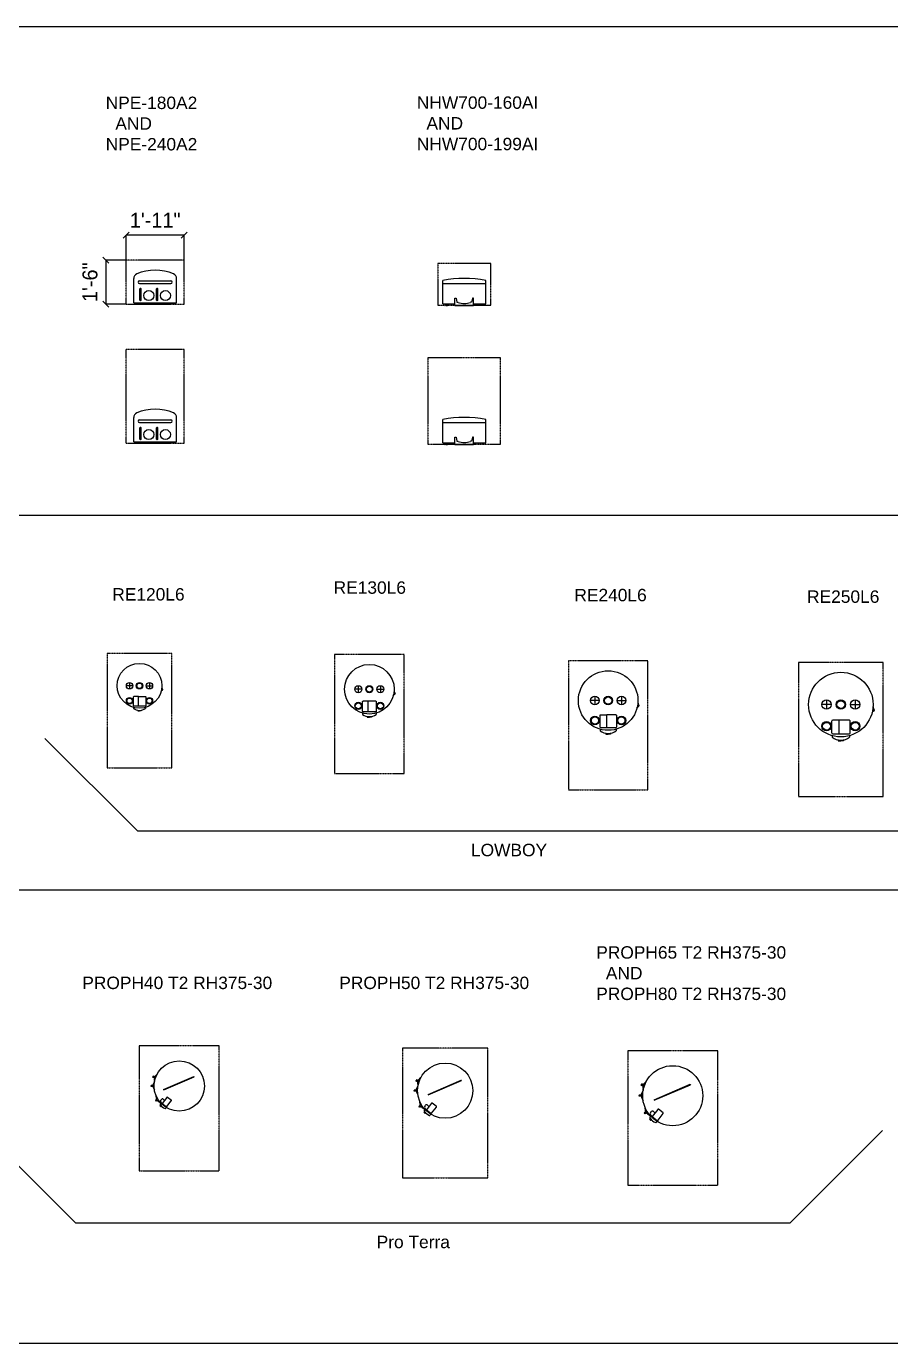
# Model space of a CAD drawing. Header units: inches. Extents: x 2025 to 34930, y -6955 to 4650.
# Drawn here: x 31272 to 31619, y 2214 to 2745 of the extents above; entities that cross this region are included whole.
import ezdxf

# ---------------------------------------------------------------- set-up
doc = ezdxf.new("R2010")
doc.units = ezdxf.units.IN
doc.header["$MEASUREMENT"] = 0
doc.linetypes.add('CENTER', pattern=[0.6, 0.375, -0.075, 0.075, -0.075])
doc.layers.get('DEFPOINTS').update_dxf_attribs({"color": 104})
doc.layers.add('M-HVAC-EXHS-DUCT', color=3, linetype='Continuous', lineweight=50)
doc.styles.add('BOO', font='GOTHIC.TTF', dxfattribs={"height": 6})
doc.styles.add('style1', font='arial.ttf', dxfattribs={"height": 5})
doc.dimstyles.new('MECH-DIM', dxfattribs={"dimscale": 12, "dimtxt": 6, "dimasz": 0.2, "dimexe": 0, "dimexo": 0, "dimgap": 0, "dimtad": 0, "dimdec": 0, "dimzin": 3, "dimdsep": 46, "dimlunit": 4, "dimtxsty": 'BOO', "dimblk1": 'OBLIQUE', "dimblk2": 'OBLIQUE', "dimsah": 1, "dimcen": 0, "dimclrd": 45, "dimclre": 45, "dimclrt": 256, "dimazin": 0, "dimtfac": 1, "dimtdec": 0, "dimtix": 1, "dimtmove": 0, "dimatfit": 0, "dimfxl": 1, "dimtvp": 1, "dimfrac": 2, "dimtolj": 1, "dimtzin": 0, "dimarcsym": 2})

# ---------------------------------------------------------------- blocks, each defined once
blk = doc.blocks.new('NPE-180A2 in')
at = {"linetype": 'CENTER'}
for p, q in [((3392.73, 153.05), (3392.73, 170.75)), ((3416.03, 170.75), (3392.73, 170.75)), ((3416.03, 153.05), (3416.03, 170.75)), ((3392.73, 153.05), (3416.03, 153.05))]:
    blk.add_line(p, q, dxfattribs=at)
for p, q in [((3395.73, 153.55), (3395.73, 163.39)), ((3398.03, 162.43), (3410.73, 162.43)), ((3398.03, 161.43), (3410.73, 161.43)), ((3413.03, 153.55), (3413.03, 163.39)), ((3398.23, 154.68), (3398.23, 159.19)), ((3398.73, 154.68), (3398.73, 159.19)), ((3404.93, 154.68), (3404.93, 159.19)), ((3405.43, 154.68), (3405.43, 159.19)), ((3395.73, 153.55), (3413.03, 153.55)), ((3396.43, 153.15), (3396.43, 153.55)), ((3396.43, 153.15), (3398.03, 153.15)), ((3398.03, 153.15), (3398.03, 153.55)), ((3410.73, 153.15), (3410.73, 153.55)), ((3412.33, 153.15), (3410.73, 153.15)), ((3412.33, 153.15), (3412.33, 153.55))]:
    blk.add_line(p, q)
for centre in [(3401.83, 156.55), (3408.53, 156.55)]:
    blk.add_circle(centre, 2)
for centre, radius, start, end in [((3397.73, 163.39), 2, 113.1154, 180), ((3404.38, 147.81), 18.94, 66.8846, 113.1154), ((3411.03, 163.39), 2, 0, 66.8846), ((3398.03, 161.93), 0.5, 90, 270), ((3398.48, 159.19), 0.25, 0, 180), ((3405.18, 159.19), 0.25, 0, 180), ((3410.73, 161.93), 0.5, 270, 90), ((3398.48, 154.68), 0.25, 180, 0), ((3405.18, 154.68), 0.25, 180, 0)]:
    blk.add_arc(centre, radius, start, end)
blk = doc.blocks.new('NPE-180A2 out')
at = {"linetype": 'CENTER'}
for p, q in [((3392.73, 97.05), (3392.73, 134.75)), ((3416.03, 134.75), (3392.73, 134.75)), ((3416.03, 97.05), (3416.03, 134.75)), ((3392.73, 97.05), (3416.03, 97.05))]:
    blk.add_line(p, q, dxfattribs=at)
for p, q in [((3395.73, 97.55), (3395.73, 107.39)), ((3398.03, 106.43), (3410.73, 106.43)), ((3413.03, 97.55), (3413.03, 107.39)), ((3398.03, 105.43), (3410.73, 105.43)), ((3398.23, 98.68), (3398.23, 103.19)), ((3398.73, 98.68), (3398.73, 103.19)), ((3404.93, 98.68), (3404.93, 103.19)), ((3405.43, 98.68), (3405.43, 103.19)), ((3395.73, 97.55), (3413.03, 97.55)), ((3396.43, 97.15), (3396.43, 97.55)), ((3396.43, 97.15), (3398.03, 97.15)), ((3398.03, 97.15), (3398.03, 97.55)), ((3410.73, 97.15), (3410.73, 97.55)), ((3412.33, 97.15), (3410.73, 97.15)), ((3412.33, 97.15), (3412.33, 97.55))]:
    blk.add_line(p, q)
for centre in [(3401.83, 100.55), (3408.53, 100.55)]:
    blk.add_circle(centre, 2)
for centre, radius, start, end in [((3397.73, 107.39), 2, 113.1154, 180), ((3404.38, 91.81), 18.94, 66.8846, 113.1154), ((3398.03, 105.93), 0.5, 90, 270), ((3410.73, 105.93), 0.5, 270, 90), ((3411.03, 107.39), 2, 0, 66.8846), ((3398.48, 103.19), 0.25, 0, 180), ((3405.18, 103.19), 0.25, 0, 180), ((3398.48, 98.68), 0.25, 180, 0), ((3405.18, 98.68), 0.25, 180, 0)]:
    blk.add_arc(centre, radius, start, end)
blk = doc.blocks.new('NHW700-160AI in')
at = {"linetype": 'CENTER'}
for p, q in [((3518.18, 169.45), (3518.18, 152.65)), ((3539.48, 169.45), (3518.18, 169.45)), ((3539.48, 152.65), (3539.48, 169.45)), ((3518.18, 152.65), (3539.48, 152.65))]:
    blk.add_line(p, q, dxfattribs=at)
for p, q in [((3520.18, 153.15), (3520.18, 162.6)), ((3537.48, 161.31), (3520.18, 161.31)), ((3537.48, 153.15), (3537.48, 162.6)), ((3525.08, 152.55), (3525.08, 155.45)), ((3525.08, 155.45), (3525.59, 155.45)), ((3525.59, 155.45), (3525.85, 153.81)), ((3532.08, 155.45), (3531.81, 153.81)), ((3532.58, 155.45), (3532.08, 155.45)), ((3532.58, 152.55), (3532.58, 155.45)), ((3520.18, 153.15), (3525.08, 153.15)), ((3520.98, 153.15), (3520.98, 152.57)), ((3520.98, 152.57), (3521.18, 152.57)), ((3521.18, 153.15), (3521.18, 152.57)), ((3521.55, 153.15), (3521.55, 152.57)), ((3521.55, 152.57), (3521.75, 152.57)), ((3521.75, 153.15), (3521.75, 152.57)), ((3522.05, 153.15), (3522.05, 152.57)), ((3522.05, 152.57), (3522.25, 152.57)), ((3522.25, 153.15), (3522.25, 152.57)), ((3525.08, 152.55), (3532.58, 152.55)), ((3525.85, 153.81), (3526.34, 153.81)), ((3531.81, 153.81), (3531.32, 153.81)), ((3532.58, 153.15), (3537.48, 153.15)), ((3532.94, 153.15), (3532.94, 152.57)), ((3533.14, 152.57), (3532.94, 152.57)), ((3533.14, 153.15), (3533.14, 152.57)), ((3535.91, 153.15), (3535.91, 152.57)), ((3536.11, 152.57), (3535.91, 152.57)), ((3536.11, 153.15), (3536.11, 152.57))]:
    blk.add_line(p, q)
for centre, radius, start, end in [((3528.83, 118.93), 44.52, 78.7966, 101.2034), ((3528.83, 159.89), 6.58, 247.7531, 292.2469)]:
    blk.add_arc(centre, radius, start, end)
blk = doc.blocks.new('NHW700-160AI out')
at = {"linetype": 'CENTER'}
for p, q in [((3514.18, 131.45), (3514.18, 96.65)), ((3543.48, 131.45), (3514.18, 131.45)), ((3543.48, 96.65), (3543.48, 131.45)), ((3514.18, 96.65), (3543.48, 96.65))]:
    blk.add_line(p, q, dxfattribs=at)
for p, q in [((3520.18, 97.15), (3520.18, 106.6)), ((3537.48, 97.15), (3537.48, 106.6)), ((3537.48, 105.31), (3520.18, 105.31)), ((3520.18, 97.15), (3525.08, 97.15)), ((3520.98, 97.15), (3520.98, 96.57)), ((3520.98, 96.57), (3521.18, 96.57)), ((3521.18, 97.15), (3521.18, 96.57)), ((3521.55, 97.15), (3521.55, 96.57)), ((3521.55, 96.57), (3521.75, 96.57)), ((3521.75, 97.15), (3521.75, 96.57)), ((3522.05, 97.15), (3522.05, 96.57)), ((3522.05, 96.57), (3522.25, 96.57)), ((3522.25, 97.15), (3522.25, 96.57)), ((3525.08, 96.55), (3525.08, 99.45)), ((3525.08, 99.45), (3525.59, 99.45)), ((3525.08, 96.55), (3532.58, 96.55)), ((3525.59, 99.45), (3525.85, 97.81)), ((3525.85, 97.81), (3526.34, 97.81)), ((3531.81, 97.81), (3531.32, 97.81)), ((3532.08, 99.45), (3531.81, 97.81)), ((3532.58, 99.45), (3532.08, 99.45)), ((3532.58, 96.55), (3532.58, 99.45)), ((3532.58, 97.15), (3537.48, 97.15)), ((3532.94, 97.15), (3532.94, 96.57)), ((3533.14, 96.57), (3532.94, 96.57)), ((3533.14, 97.15), (3533.14, 96.57)), ((3535.91, 97.15), (3535.91, 96.57)), ((3536.11, 96.57), (3535.91, 96.57)), ((3536.11, 97.15), (3536.11, 96.57))]:
    blk.add_line(p, q)
for centre, radius, start, end in [((3528.83, 62.93), 44.52, 78.7966, 101.2034), ((3528.83, 103.89), 6.58, 247.7531, 292.2469)]:
    blk.add_arc(centre, radius, start, end)
blk = doc.blocks.new('RE120L6')
at = {"linetype": 'CENTER'}
for p, q in [((3411.07, 12.31), (3385.07, 12.31)), ((3385.07, 12.31), (3385.07, -33.69)), ((3411.07, -33.69), (3411.07, 12.31)), ((3385.07, -33.69), (3411.07, -33.69))]:
    blk.add_line(p, q, dxfattribs=at)
for p, q in [((3394.07, 0.41), (3394.07, -0.6)), ((3402.07, 0.41), (3402.07, -0.6)), ((3393.98, -0.69), (3392.97, -0.69)), ((3394.07, -0.78), (3394.07, -1.79)), ((3395.17, -0.69), (3394.16, -0.69)), ((3400.97, -0.69), (3401.98, -0.69)), ((3402.07, -0.78), (3402.07, -1.79)), ((3402.16, -0.69), (3403.17, -0.69)), ((3406.77, -3), (3407.11, -2.46)), ((3407.06, -1.19), (3407.19, -2.08)), ((3407.11, -2.46), (3407.26, -2.49)), ((3407.19, -2.08), (3407.12, -2.46)), ((3407.19, -2.08), (3407.34, -2.11)), ((3407.25, -2.54), (3407.34, -2.45)), ((3407.26, -2.49), (3407.25, -2.54)), ((3407.34, -2.11), (3407.26, -2.51)), ((3407.34, -2.11), (3407.35, -2.06)), ((3407.34, -2.45), (3407.37, -2.31)), ((3407.35, -2.06), (3407.4, -2.18)), ((3407.36, -2.34), (3407.42, -2.34)), ((3407.4, -2.18), (3407.37, -2.31)), ((3407.37, -2.29), (3407.42, -2.31)), ((3407.42, -2.34), (3407.42, -2.31)), ((3395.62, -9.35), (3395.62, -9.82)), ((3397.34, -10.56), (3397.34, -10.81)), ((3398.8, -10.56), (3398.8, -10.81)), ((3400.52, -9.35), (3400.52, -9.82)), ((3397.34, -10.81), (3398.07, -10.81)), ((3398.8, -10.81), (3398.07, -10.81))]:
    blk.add_line(p, q)
for points in [[(3397.63, -5.07), (3395.81, -5.07, 0.414214), (3395.51, -5.37), (3395.51, -8.51, 0.414214), (3395.81, -8.81), (3397.63, -8.81)], [(3397.63, -4.94), (3400.29, -4.94, -0.414214), (3400.59, -5.24), (3400.59, -8.64, -0.414214), (3400.29, -8.94), (3397.63, -8.94)]]:
    blk.add_lwpolyline(points, format="xyb", close=True)
for centre, radius in [((3398.07, -0.69), 9), ((3394.07, -0.69), 1.29), ((3398.07, -0.69), 1.29), ((3398.07, -0.69), 1.08), ((3402.07, -0.69), 1.29), ((3394.07, -0.69), 0.146), ((3402.07, -0.69), 0.146), ((3394.07, -6.73), 1.29), ((3394.07, -6.73), 1.08), ((3402.07, -6.73), 1.29), ((3402.07, -6.73), 1.08)]:
    blk.add_circle(centre, radius)
blk.add_arc((3398.07, -6.46), 4.16, 233.8824, 306.1176)
blk = doc.blocks.new('RE130L6')
at = {"linetype": 'CENTER'}
for p, q in [((3504.61, 11.93), (3476.61, 11.93)), ((3476.61, 11.93), (3476.61, -36.07)), ((3504.61, -36.07), (3504.61, 11.93)), ((3476.61, -36.07), (3504.61, -36.07))]:
    blk.add_line(p, q, dxfattribs=at)
for p, q in [((3486.06, -2.07), (3484.94, -2.07)), ((3486.16, -0.85), (3486.16, -1.97)), ((3486.16, -2.17), (3486.16, -3.29)), ((3487.38, -2.07), (3486.26, -2.07)), ((3493.83, -2.07), (3494.95, -2.07)), ((3495.05, -0.85), (3495.05, -1.97)), ((3495.05, -2.17), (3495.05, -3.29)), ((3495.15, -2.07), (3496.27, -2.07)), ((3500.27, -4.64), (3500.65, -4.03)), ((3500.59, -2.62), (3500.74, -3.62)), ((3500.65, -4.03), (3500.82, -4.07)), ((3500.74, -3.62), (3500.66, -4.03)), ((3500.74, -3.62), (3500.91, -3.65)), ((3500.91, -3.65), (3500.81, -4.09)), ((3500.81, -4.12), (3500.9, -4.03)), ((3500.82, -4.07), (3500.81, -4.12)), ((3500.9, -4.03), (3500.93, -3.87)), ((3500.91, -3.65), (3500.92, -3.59)), ((3500.92, -3.59), (3500.97, -3.72)), ((3500.97, -3.72), (3500.93, -3.87)), ((3500.93, -3.9), (3500.99, -3.91)), ((3500.94, -3.85), (3501, -3.86)), ((3500.99, -3.91), (3501, -3.86)), ((3487.88, -11.69), (3487.88, -12.21)), ((3489.8, -13.03), (3489.8, -13.31)), ((3489.8, -13.31), (3490.61, -13.31)), ((3491.42, -13.31), (3490.61, -13.31)), ((3491.42, -13.03), (3491.42, -13.31)), ((3493.33, -11.69), (3493.33, -12.21))]:
    blk.add_line(p, q)
for points in [[(3490.12, -6.93), (3488.09, -6.93, 0.414214), (3487.76, -7.26), (3487.76, -10.75, 0.414214), (3488.09, -11.08), (3490.12, -11.08)], [(3490.12, -6.79), (3493.07, -6.79, -0.414214), (3493.4, -7.13), (3493.4, -10.9, -0.414214), (3493.07, -11.24), (3490.12, -11.24)]]:
    blk.add_lwpolyline(points, format="xyb", close=True)
for centre, radius in [((3490.61, -2.07), 10), ((3486.16, -2.07), 1.43), ((3486.16, -2.07), 0.163), ((3490.61, -2.07), 1.43), ((3490.61, -2.07), 1.2), ((3495.05, -2.07), 1.43), ((3495.05, -2.07), 0.163), ((3486.16, -8.77), 1.43), ((3486.16, -8.77), 1.2), ((3495.05, -8.77), 1.43), ((3495.05, -8.77), 1.2)]:
    blk.add_circle(centre, radius)
blk.add_arc((3490.61, -8.48), 4.62, 233.8824, 306.1176)
blk = doc.blocks.new('RE240L6')
at = {"linetype": 'CENTER'}
for p, q in [((3602.77, 9.37), (3570.77, 9.37)), ((3570.77, 9.37), (3570.77, -42.63)), ((3602.77, -42.63), (3602.77, 9.37)), ((3570.77, -42.63), (3602.77, -42.63))]:
    blk.add_line(p, q, dxfattribs=at)
for p, q in [((3581.44, -5.16), (3581.44, -6.51)), ((3592.1, -5.16), (3592.1, -6.51)), ((3581.32, -6.63), (3579.97, -6.63)), ((3581.44, -6.75), (3581.44, -8.1)), ((3582.9, -6.63), (3581.56, -6.63)), ((3590.64, -6.63), (3591.98, -6.63)), ((3592.1, -6.75), (3592.1, -8.1)), ((3592.23, -6.63), (3593.57, -6.63)), ((3598.37, -9.71), (3598.82, -8.98)), ((3598.75, -7.29), (3598.93, -8.49)), ((3598.82, -8.98), (3599.02, -9.03)), ((3598.93, -8.49), (3598.83, -8.98)), ((3598.93, -8.49), (3599.13, -8.53)), ((3599.01, -9.09), (3599.12, -8.98)), ((3599.02, -9.03), (3599.01, -9.09)), ((3599.13, -8.53), (3599.02, -9.06)), ((3599.12, -8.98), (3599.17, -8.79)), ((3599.13, -8.53), (3599.14, -8.46)), ((3599.14, -8.46), (3599.2, -8.61)), ((3599.16, -8.82), (3599.23, -8.83)), ((3599.2, -8.61), (3599.17, -8.79)), ((3599.17, -8.77), (3599.24, -8.78)), ((3599.23, -8.83), (3599.24, -8.78)), ((3583.5, -18.18), (3583.5, -18.8)), ((3585.8, -19.78), (3585.8, -20.12)), ((3585.8, -20.12), (3586.77, -20.12)), ((3587.74, -20.12), (3586.77, -20.12)), ((3587.74, -19.78), (3587.74, -20.12)), ((3590.04, -18.18), (3590.04, -18.8))]:
    blk.add_line(p, q)
for points in [[(3586.19, -12.46), (3583.75, -12.46, 0.414214), (3583.35, -12.86), (3583.35, -17.05, 0.414214), (3583.75, -17.45), (3586.19, -17.45)], [(3586.19, -12.3), (3589.73, -12.3, -0.414214), (3590.13, -12.7), (3590.13, -17.23, -0.414214), (3589.73, -17.63), (3586.19, -17.63)]]:
    blk.add_lwpolyline(points, format="xyb", close=True)
for centre, radius in [((3586.77, -6.63), 12), ((3581.44, -6.63), 1.72), ((3586.77, -6.63), 1.72), ((3586.77, -6.63), 1.44), ((3592.1, -6.63), 1.72), ((3581.44, -6.63), 0.195), ((3592.1, -6.63), 0.195), ((3581.44, -14.68), 1.72), ((3581.44, -14.68), 1.44), ((3592.1, -14.68), 1.72), ((3592.1, -14.68), 1.44)]:
    blk.add_circle(centre, radius)
blk.add_arc((3586.77, -14.32), 5.54, 233.8824, 306.1176)
blk = doc.blocks.new('RE250L6')
at = {"linetype": 'CENTER'}
for p, q in [((3697.45, 8.74), (3663.45, 8.74)), ((3663.45, 8.74), (3663.45, -45.26)), ((3697.45, -45.26), (3697.45, 8.74)), ((3663.45, -45.26), (3697.45, -45.26))]:
    blk.add_line(p, q, dxfattribs=at)
for p, q in [((3674.55, -8.26), (3673.09, -8.26)), ((3674.68, -6.67), (3674.68, -8.13)), ((3674.68, -8.39), (3674.68, -9.85)), ((3676.27, -8.26), (3674.81, -8.26)), ((3684.64, -8.26), (3686.1, -8.26)), ((3686.23, -6.67), (3686.23, -8.13)), ((3686.23, -8.39), (3686.23, -9.85)), ((3686.36, -8.26), (3687.82, -8.26)), ((3693.43, -8.98), (3693.62, -10.28)), ((3693.62, -10.28), (3693.52, -10.81)), ((3693.62, -10.28), (3693.84, -10.32)), ((3693.84, -10.32), (3693.72, -10.9)), ((3693.84, -10.32), (3693.86, -10.24)), ((3693.84, -10.81), (3693.88, -10.61)), ((3693.86, -10.24), (3693.92, -10.41)), ((3693.92, -10.41), (3693.88, -10.61)), ((3693.89, -10.58), (3693.96, -10.6)), ((3693.95, -10.65), (3693.96, -10.6)), ((3693.02, -11.6), (3693.51, -10.81)), ((3693.51, -10.81), (3693.73, -10.86)), ((3693.71, -10.93), (3693.84, -10.81)), ((3693.73, -10.86), (3693.71, -10.93)), ((3693.87, -10.64), (3693.95, -10.65)), ((3676.92, -20.77), (3676.92, -21.45)), ((3683.99, -20.77), (3683.99, -21.45)), ((3679.4, -22.51), (3679.4, -22.87)), ((3679.4, -22.87), (3680.45, -22.87)), ((3681.51, -22.87), (3680.45, -22.87)), ((3681.51, -22.51), (3681.51, -22.87))]:
    blk.add_line(p, q)
for points in [[(3679.82, -14.59), (3677.18, -14.59, 0.414214), (3676.75, -15.02), (3676.75, -19.55, 0.414214), (3677.18, -19.98), (3679.82, -19.98)], [(3679.82, -14.41), (3683.66, -14.41, -0.414214), (3684.09, -14.84), (3684.09, -19.75, -0.414214), (3683.66, -20.18), (3679.82, -20.18)]]:
    blk.add_lwpolyline(points, format="xyb", close=True)
for centre, radius in [((3680.45, -8.26), 13), ((3674.68, -8.26), 1.86), ((3674.68, -8.26), 0.211), ((3680.45, -8.26), 1.86), ((3680.45, -8.26), 1.56), ((3686.23, -8.26), 1.86), ((3686.23, -8.26), 0.211), ((3674.68, -16.98), 1.86), ((3674.68, -16.98), 1.56), ((3686.23, -16.98), 1.86), ((3686.23, -16.98), 1.56)]:
    blk.add_circle(centre, radius)
blk.add_arc((3680.45, -16.6), 6, 233.8824, 306.1176)
blk = doc.blocks.new('PROPH40 T2 RH375-30')
at = {"linetype": 'CENTER'}
for p, q in [((3397.96, -145.81), (3397.96, -196.06)), ((3430.21, -145.81), (3397.96, -145.81)), ((3430.21, -196.06), (3430.21, -145.81)), ((3397.96, -196.06), (3430.21, -196.06))]:
    blk.add_line(p, q, dxfattribs=at)
for p, q in [((3403.42, -158.42), (3403.5, -158.21)), ((3403.64, -158.54), (3403.42, -158.42)), ((3403.57, -158), (3403.5, -158.21)), ((3403.82, -158.05), (3403.57, -158)), ((3403.64, -158.54), (3403.73, -158.29)), ((3403.69, -158.55), (3403.64, -158.54)), ((3403.69, -158.55), (3403.77, -158.31)), ((3403.75, -158.54), (3403.7, -158.52)), ((3403.82, -158.05), (3403.73, -158.29)), ((3403.74, -158.57), (3403.83, -158.33)), ((3404.1, -158.7), (3403.74, -158.57)), ((3403.86, -158.06), (3403.77, -158.31)), ((3403.86, -158.06), (3403.82, -158.05)), ((3403.91, -158.08), (3403.83, -158.33)), ((3403.9, -158.12), (3403.85, -158.1)), ((3404.27, -158.21), (3403.91, -158.08)), ((3404.17, -158.49), (3403.97, -159.06)), ((3403.97, -159.06), (3404.1, -160.16)), ((3404.17, -158.49), (3404.37, -157.92)), ((3404.37, -157.92), (3405.16, -157.15)), ((3407.79, -163.28), (3419.98, -158.06)), ((3407.81, -163.33), (3420, -158.1)), ((3407.85, -163.42), (3420.04, -158.19)), ((3407.88, -163.48), (3420.06, -158.25)), ((3419.98, -158.06), (3420.06, -158.25)), ((3402.73, -161.91), (3402.67, -161.91)), ((3402.67, -161.91), (3402.67, -161.93)), ((3402.67, -161.95), (3402.67, -161.93)), ((3402.73, -161.95), (3402.67, -161.95)), ((3403.4, -161.73), (3402.73, -161.73)), ((3402.73, -161.73), (3402.73, -161.93)), ((3402.73, -161.83), (3403.13, -161.83)), ((3402.73, -162.13), (3402.73, -161.93)), ((3403.13, -162.03), (3402.73, -162.03)), ((3403.4, -162.13), (3402.73, -162.13)), ((3403.13, -161.83), (3403.13, -162.03)), ((3403.4, -161.81), (3403.4, -161.73)), ((3403.6, -161.81), (3403.4, -161.81)), ((3403.4, -161.81), (3403.4, -162.05)), ((3403.6, -162.05), (3403.4, -162.05)), ((3403.4, -162.05), (3403.4, -162.13)), ((3403.6, -161.33), (3404.09, -160.34)), ((3403.6, -161.93), (3403.6, -161.33)), ((3403.6, -161.93), (3403.6, -162.54)), ((3403.6, -162.54), (3404.09, -163.52)), ((3407.79, -163.28), (3407.88, -163.48)), ((3404.66, -167.53), (3404.47, -167.69)), ((3404.47, -167.69), (3404.59, -167.88)), ((3404.71, -168.07), (3404.59, -167.88)), ((3404.7, -167.5), (3404.66, -167.53)), ((3404.66, -167.53), (3404.8, -167.75)), ((3404.7, -167.5), (3404.84, -167.72)), ((3404.94, -167.97), (3404.71, -168.07)), ((3404.76, -167.5), (3404.72, -167.53)), ((3405.07, -167.27), (3404.74, -167.47)), ((3404.74, -167.47), (3404.88, -167.69)), ((3404.9, -167.01), (3404.78, -165.92)), ((3404.94, -167.97), (3404.8, -167.75)), ((3404.98, -167.94), (3404.84, -167.72)), ((3405.02, -167.91), (3404.88, -167.69)), ((3405.23, -167.52), (3404.9, -167.01)), ((3404.98, -167.94), (3404.94, -167.97)), ((3405, -167.88), (3404.96, -167.91)), ((3405.35, -167.71), (3405.02, -167.91)), ((3405.23, -167.52), (3405.55, -168.03)), ((3405.55, -168.03), (3406.44, -168.57)), ((3406.32, -169.8), (3406.25, -169.87)), ((3406.56, -170.02), (3406.32, -169.8)), ((3406.61, -168.76), (3406.38, -169.27)), ((3406.57, -169.67), (3406.38, -169.86)), ((3406.58, -167.72), (3406.89, -167.31)), ((3407.19, -168.95), (3406.62, -168.38)), ((3407.64, -167.26), (3408.11, -167.73)), ((3406.25, -169.87), (3406.48, -170.1)), ((3406.74, -170.32), (3406.49, -170.1)), ((3406.56, -170.02), (3406.8, -170.24)), ((3406.87, -170.03), (3406.73, -170.19)), ((3406.8, -170.24), (3406.74, -170.32)), ((3408.94, -170.65), (3408.49, -170.98))]:
    blk.add_line(p, q)
blk.add_lwpolyline([(3407.19, -168.95), (3408.85, -170.24, 0.414214), (3409.13, -170.2), (3410.88, -167.96, 0.414214), (3410.84, -167.68), (3409.34, -166.51, 0.414214), (3409.06, -166.54)], format="xyb", close=True)
blk.add_circle((3414.08, -161.93), 10.12)
for centre, radius, start, end in [((3406.52, -169.33), 0.15, 155.8281, 212.0716), ((3409.7, -167.34), 3.9, 212.0716, 249.8095), ((3406.97, -168.02), 0.5, 142.7078, 225), ((3407.28, -167.62), 0.5, 45, 142.7078), ((3406.59, -169.99), 0.15, 225, 229.1437), ((3408.4, -170.86), 0.15, 249.8095, 306.053)]:
    blk.add_arc(centre, radius, start, end)
blk = doc.blocks.new('PROPH50 T2 RH375-30')
at = {"linetype": 'CENTER'}
for p, q in [((3538.27, -146.68), (3504.02, -146.68)), ((3504.02, -146.68), (3504.02, -198.93)), ((3538.27, -198.93), (3538.27, -146.68)), ((3504.02, -198.93), (3538.27, -198.93))]:
    blk.add_line(p, q, dxfattribs=at)
for p, q in [((3510.48, -159.4), (3511.34, -158.55)), ((3508.67, -163.78), (3508.6, -163.78)), ((3508.6, -163.78), (3508.6, -163.8)), ((3508.6, -163.83), (3508.6, -163.8)), ((3508.67, -163.83), (3508.6, -163.83)), ((3509.4, -163.58), (3508.67, -163.58)), ((3508.67, -163.58), (3508.67, -163.8)), ((3508.67, -163.69), (3509.11, -163.69)), ((3508.67, -164.02), (3508.67, -163.8)), ((3509.11, -163.91), (3508.67, -163.91)), ((3509.4, -164.02), (3508.67, -164.02)), ((3509.11, -163.69), (3509.11, -163.91)), ((3509.4, -163.67), (3509.4, -163.58)), ((3509.63, -163.67), (3509.4, -163.67)), ((3509.4, -163.67), (3509.4, -163.93)), ((3509.63, -163.93), (3509.4, -163.93)), ((3509.4, -163.93), (3509.4, -164.02)), ((3509.43, -159.95), (3509.51, -159.72)), ((3509.67, -160.08), (3509.43, -159.95)), ((3509.59, -159.48), (3509.51, -159.72)), ((3509.86, -159.54), (3509.59, -159.48)), ((3509.63, -163.14), (3510.16, -162.05)), ((3509.63, -163.8), (3509.63, -163.14)), ((3509.63, -163.8), (3509.63, -164.47)), ((3509.63, -164.47), (3510.16, -165.55)), ((3509.67, -160.08), (3509.77, -159.81)), ((3509.72, -160.09), (3509.67, -160.08)), ((3509.72, -160.09), (3509.82, -159.82)), ((3509.79, -160.07), (3509.74, -160.05)), ((3509.86, -159.54), (3509.77, -159.81)), ((3509.78, -160.11), (3509.87, -159.84)), ((3510.18, -160.25), (3509.78, -160.11)), ((3509.91, -159.55), (3509.82, -159.82)), ((3509.91, -159.55), (3509.86, -159.54)), ((3509.97, -159.57), (3509.87, -159.84)), ((3509.96, -159.61), (3509.9, -159.59)), ((3510.37, -159.71), (3509.97, -159.57)), ((3510.26, -160.03), (3510.03, -160.65)), ((3510.03, -160.65), (3510.18, -161.85)), ((3510.26, -160.03), (3510.48, -159.4)), ((3514.23, -165.29), (3527.62, -159.54)), ((3514.25, -165.34), (3527.65, -159.59)), ((3514.3, -165.44), (3527.69, -159.7)), ((3514.32, -165.5), (3527.72, -159.76)), ((3527.62, -159.54), (3527.72, -159.76)), ((3511.24, -169.67), (3510.88, -169.89)), ((3511.06, -169.39), (3510.92, -168.19)), ((3511.41, -169.95), (3511.06, -169.39)), ((3512.9, -170.16), (3513.24, -169.71)), ((3514.06, -169.66), (3514.58, -170.17)), ((3514.23, -165.29), (3514.32, -165.5)), ((3510.79, -169.95), (3510.58, -170.13)), ((3510.58, -170.13), (3510.71, -170.34)), ((3510.84, -170.55), (3510.71, -170.34)), ((3510.83, -169.92), (3510.79, -169.95)), ((3510.79, -169.95), (3510.94, -170.19)), ((3510.83, -169.92), (3510.98, -170.17)), ((3511.1, -170.43), (3510.84, -170.55)), ((3510.9, -169.93), (3510.85, -169.96)), ((3510.88, -169.89), (3511.04, -170.13)), ((3511.1, -170.43), (3510.94, -170.19)), ((3511.14, -170.41), (3510.98, -170.17)), ((3511.19, -170.37), (3511.04, -170.13)), ((3511.14, -170.41), (3511.1, -170.43)), ((3511.17, -170.34), (3511.12, -170.37)), ((3511.54, -170.15), (3511.19, -170.37)), ((3511.41, -169.95), (3511.77, -170.51)), ((3511.77, -170.51), (3512.74, -171.09)), ((3512.61, -172.44), (3512.54, -172.52)), ((3512.54, -172.52), (3512.79, -172.77)), ((3512.88, -172.69), (3512.61, -172.44)), ((3512.93, -171.31), (3512.68, -171.86)), ((3512.89, -172.3), (3512.68, -172.51)), ((3513.07, -173.02), (3512.8, -172.78)), ((3512.88, -172.69), (3513.14, -172.94)), ((3513.57, -171.51), (3512.94, -170.88)), ((3513.22, -172.7), (3513.07, -172.87)), ((3513.14, -172.94), (3513.07, -173.02)), ((3515.49, -173.38), (3515, -173.74))]:
    blk.add_line(p, q)
blk.add_lwpolyline([(3513.57, -171.51), (3515.39, -172.93, 0.414214), (3515.7, -172.89), (3517.62, -170.42, 0.414214), (3517.58, -170.12), (3515.94, -168.83, 0.414214), (3515.63, -168.87)], format="xyb", close=True)
blk.add_circle((3521.15, -163.8), 11.12)
for centre, radius, start, end in [((3513.67, -170.05), 0.549, 45, 142.7078), ((3512.83, -171.93), 0.165, 155.8281, 212.0716), ((3516.32, -169.74), 4.28, 212.0716, 249.8095), ((3513.33, -170.49), 0.549, 142.7078, 225), ((3512.91, -172.66), 0.165, 225, 229.1437), ((3514.9, -173.61), 0.165, 249.8095, 306.053)]:
    blk.add_arc(centre, radius, start, end)
blk = doc.blocks.new('PROPH65 T2 RH375-30')
at = {"linetype": 'CENTER'}
for p, q in [((3594.66, -147.74), (3594.66, -201.94)), ((3630.87, -147.74), (3594.66, -147.74)), ((3630.87, -201.94), (3630.87, -147.74)), ((3594.66, -201.94), (3630.87, -201.94))]:
    blk.add_line(p, q, dxfattribs=at)
for p, q in [((3600.02, -161.65), (3600.11, -161.4)), ((3600.29, -161.79), (3600.02, -161.65)), ((3600.2, -161.14), (3600.11, -161.4)), ((3600.49, -161.2), (3600.2, -161.14)), ((3600.23, -165.12), (3600.81, -163.94)), ((3600.29, -161.79), (3600.39, -161.49)), ((3600.34, -161.81), (3600.29, -161.79)), ((3600.34, -161.81), (3600.44, -161.51)), ((3600.41, -161.79), (3600.35, -161.76)), ((3600.49, -161.2), (3600.39, -161.49)), ((3600.4, -161.83), (3600.5, -161.53)), ((3600.83, -161.98), (3600.4, -161.83)), ((3600.54, -161.22), (3600.44, -161.51)), ((3600.54, -161.22), (3600.49, -161.2)), ((3600.61, -161.24), (3600.5, -161.53)), ((3600.59, -161.28), (3600.53, -161.26)), ((3601.04, -161.39), (3600.61, -161.24)), ((3600.92, -161.73), (3600.68, -162.41)), ((3600.68, -162.41), (3600.83, -163.72)), ((3600.92, -161.73), (3601.16, -161.05)), ((3601.16, -161.05), (3602.09, -160.13)), ((3605.24, -167.46), (3619.81, -161.21)), ((3605.27, -167.51), (3619.84, -161.26)), ((3605.32, -167.62), (3619.88, -161.37)), ((3605.34, -167.69), (3619.91, -161.44)), ((3619.81, -161.21), (3619.91, -161.44)), ((3599.19, -165.82), (3599.12, -165.82)), ((3599.12, -165.82), (3599.12, -165.84)), ((3599.12, -165.87), (3599.12, -165.84)), ((3599.19, -165.87), (3599.12, -165.87)), ((3599.99, -165.6), (3599.19, -165.6)), ((3599.19, -165.6), (3599.19, -165.84)), ((3599.19, -165.72), (3599.67, -165.72)), ((3599.19, -166.08), (3599.19, -165.84)), ((3599.67, -165.96), (3599.19, -165.96)), ((3599.99, -166.08), (3599.19, -166.08)), ((3599.67, -165.72), (3599.67, -165.96)), ((3599.99, -165.7), (3599.99, -165.6)), ((3600.23, -165.7), (3599.99, -165.7)), ((3599.99, -165.7), (3599.99, -165.98)), ((3600.23, -165.98), (3599.99, -165.98)), ((3599.99, -165.98), (3599.99, -166.08)), ((3600.23, -165.84), (3600.23, -165.12)), ((3600.23, -165.84), (3600.23, -166.56)), ((3600.23, -166.56), (3600.81, -167.74)), ((3605.24, -167.46), (3605.34, -167.69)), ((3601.5, -172.53), (3601.27, -172.73)), ((3601.27, -172.73), (3601.41, -172.95)), ((3601.56, -173.18), (3601.41, -172.95)), ((3601.54, -172.5), (3601.5, -172.53)), ((3601.5, -172.53), (3601.66, -172.79)), ((3601.54, -172.5), (3601.71, -172.76)), ((3601.83, -173.06), (3601.56, -173.18)), ((3601.62, -172.5), (3601.57, -172.54)), ((3601.98, -172.22), (3601.6, -172.47)), ((3601.6, -172.47), (3601.77, -172.73)), ((3601.79, -171.92), (3601.64, -170.61)), ((3601.83, -173.06), (3601.66, -172.79)), ((3601.88, -173.03), (3601.71, -172.76)), ((3601.93, -172.99), (3601.77, -172.73)), ((3602.18, -172.52), (3601.79, -171.92)), ((3601.88, -173.03), (3601.83, -173.06)), ((3601.91, -172.95), (3601.85, -172.99)), ((3602.32, -172.74), (3601.93, -172.99)), ((3602.18, -172.52), (3602.57, -173.13)), ((3602.57, -173.13), (3603.62, -173.77)), ((3603.83, -174.01), (3603.56, -174.61)), ((3603.78, -175.09), (3603.56, -175.32)), ((3603.79, -172.76), (3604.16, -172.27)), ((3604.53, -174.23), (3603.84, -173.54)), ((3605.06, -172.21), (3605.62, -172.77)), ((3603.48, -175.24), (3603.4, -175.33)), ((3603.4, -175.33), (3603.68, -175.6)), ((3603.77, -175.51), (3603.48, -175.24)), ((3603.98, -175.87), (3603.69, -175.61)), ((3603.77, -175.51), (3604.06, -175.78)), ((3604.15, -175.52), (3603.98, -175.71)), ((3604.06, -175.78), (3603.98, -175.87)), ((3606.61, -176.26), (3606.08, -176.65))]:
    blk.add_line(p, q)
blk.add_lwpolyline([(3604.53, -174.23), (3606.51, -175.77, 0.414214), (3606.84, -175.73), (3608.93, -173.04, 0.414214), (3608.89, -172.71), (3607.1, -171.31, 0.414214), (3606.76, -171.36)], format="xyb", close=True)
blk.add_circle((3612.76, -165.84), 12.1)
for centre, radius, start, end in [((3603.72, -174.68), 0.179, 155.8281, 212.0716), ((3607.52, -172.31), 4.66, 212.0716, 249.8095), ((3604.27, -173.12), 0.598, 142.7078, 225), ((3604.64, -172.64), 0.598, 45, 142.7078), ((3603.8, -175.48), 0.179, 225, 229.1437), ((3605.97, -176.51), 0.179, 249.8095, 306.053)]:
    blk.add_arc(centre, radius, start, end)
blk = doc.blocks.new('_Oblique')
at = {"color": 0, "linetype": 'ByBlock', "lineweight": -2}
blk.add_line((-0.5, -0.5), (0.5, 0.5), dxfattribs=at)
blk = doc.blocks.new('*D480')
at = {"layer": 'DEFPOINTS', "color": 0, "transparency": 16777216}
for p in [(31311.74, 2660.65), (31311.74, 2650.51), (31335.04, 2650.51)]:
    blk.add_point(p, dxfattribs=at)
at = {"layer": 'M-HVAC-EXHS-DUCT', "color": 45, "lineweight": -2, "transparency": 16777216}
for p, q in [((31311.74, 2650.51), (31311.74, 2660.65)), ((31335.04, 2660.65), (31311.74, 2660.65)), ((31335.04, 2650.51), (31335.04, 2660.65))]:
    blk.add_line(p, q, dxfattribs=at)
at = {"layer": 'M-HVAC-EXHS-DUCT', "color": 45, "lineweight": -2, "transparency": 16777216, "xscale": 2.4, "yscale": 2.4, "zscale": 2.4, "rotation": 180}
blk.add_blockref('_Oblique', (31311.74, 2660.65), dxfattribs=at)
at = {"layer": 'M-HVAC-EXHS-DUCT', "color": 45, "lineweight": -2, "transparency": 16777216, "xscale": 2.4, "yscale": 2.4, "zscale": 2.4}
blk.add_blockref('_Oblique', (31335.04, 2660.65), dxfattribs=at)
at = {"layer": 'M-HVAC-EXHS-DUCT', "transparency": 16777216, "insert": (31323.39, 2666.65), "char_height": 6, "attachment_point": 5, "style": 'BOO'}
blk.add_mtext('\\A1;1\'-11"', dxfattribs=at)
blk = doc.blocks.new('*D481')
at = {"layer": 'DEFPOINTS', "color": 0, "transparency": 16777216}
for p in [(31311.74, 2650.51), (31303.47, 2632.81), (31311.74, 2632.81)]:
    blk.add_point(p, dxfattribs=at)
at = {"layer": 'M-HVAC-EXHS-DUCT', "color": 45, "lineweight": -2, "transparency": 16777216}
for p, q in [((31311.74, 2650.51), (31303.47, 2650.51)), ((31303.47, 2650.51), (31303.47, 2632.81)), ((31311.74, 2632.81), (31303.47, 2632.81))]:
    blk.add_line(p, q, dxfattribs=at)
at = {"layer": 'M-HVAC-EXHS-DUCT', "color": 45, "lineweight": -2, "transparency": 16777216, "xscale": 2.4, "yscale": 2.4, "zscale": 2.4}
for p, rotation in [((31303.47, 2650.51), 90), ((31303.47, 2632.81), 270)]:
    blk.add_blockref('_Oblique', p, dxfattribs=dict(at, rotation=rotation))
at = {"layer": 'M-HVAC-EXHS-DUCT', "transparency": 16777216, "insert": (31297.16, 2641.66), "char_height": 6, "attachment_point": 5, "rotation": 90, "style": 'BOO'}
blk.add_mtext('\\A1;1\'-6"', dxfattribs=at)

msp = doc.modelspace()

# ---------------------------------------------------------------- linework, layer by layer
for p, q in [((30915.9, 2547.79), (32490.84, 2547.79)), ((31278.99, 2457.8), (31316.21, 2420.58)), ((31316.21, 2420.58), (31622.54, 2420.58)), ((30915.9, 2396.8), (32490.84, 2396.8)), ((31254.02, 2299.87), (31291.24, 2262.66)), ((31579.06, 2262.66), (31616.28, 2299.87)), ((31291.24, 2262.66), (31579.06, 2262.66))]:
    msp.add_line(p, q)
msp.add_lwpolyline([(30915.9, 2744.75), (32490.84, 2744.75), (32490.84, 2214.01), (30915.9, 2214.01)], close=True)

# ---------------------------------------------------------------- block references
for name in ['NPE-180A2 in', 'NHW700-160AI in', 'NPE-180A2 out', 'NHW700-160AI out', 'RE120L6', 'RE130L6', 'RE240L6', 'RE250L6', 'PROPH40 T2 RH375-30', 'PROPH50 T2 RH375-30', 'PROPH65 T2 RH375-30']:
    msp.add_blockref(name, (27919, 2479.75))

# ---------------------------------------------------------------- texts
at = {"char_height": 5, "attachment_point": 1, "style": 'style1'}
for s, width, heights, insert in [('NPE-180A2\\P  AND \\PNPE-240A2', 65.1437, [0], (31303.46, 2716.43)), ('NHW700-160AI\\P  AND\\PNHW700-199AI', 65.1437, [0], (31428.73, 2716.52)), ('RE130L6', 65.1437, [0], (31395.23, 2521.14)), ('RE120L6', 65.1437, [0], (31306.11, 2518.41)), ('RE240L6', 65.1437, [0], (31492.16, 2518.12)), ('RE250L6', 65.1437, [0], (31585.84, 2517.48)), ('LOWBOY', 65.1437, [0], (31450.52, 2415.4)), ('PROPH65 T2 RH375-30\\P  AND\\PPROPH80 T2 RH375-30', 84.8145, [0], (31500.96, 2374.13)), ('PROPH40 T2 RH375-30', 78.6911, [0], (31294.04, 2361.88)), ('PROPH50 T2 RH375-30', 83.2836, [5.18], (31397.5, 2361.88)), ('Pro Terra', 65.1437, [0], (31412.55, 2257.48))]:
    msp.add_mtext_dynamic_manual_height_columns(s, width=width, gutter_width=25, heights=heights, dxfattribs=dict(at, insert=insert))

# ---------------------------------------------------------------- dimensions: what is measured, and where the dimension line sits
at = {"layer": 'M-HVAC-EXHS-DUCT'}
dim = msp.add_linear_dim(base=(31311.74, 2660.65), p1=(31335.04, 2650.51), p2=(31311.74, 2650.51), dimstyle='MECH-DIM', override={"dimpost": '<>'}, dxfattribs=at)
dim.commit()
dim.dimension.update_dxf_attribs({"geometry": '*D480', "text_midpoint": (31323.39, 2666.65)})
dim = msp.add_linear_dim(base=(31303.47, 2632.81), p1=(31311.74, 2650.51), p2=(31311.74, 2632.81), angle=90, dimstyle='MECH-DIM', override={"dimpost": '<>'}, dxfattribs=at)
dim.commit()
dim.dimension.update_dxf_attribs({"geometry": '*D481', "text_midpoint": (31297.16, 2641.66)})

doc.saveas('drawing.dxf')
